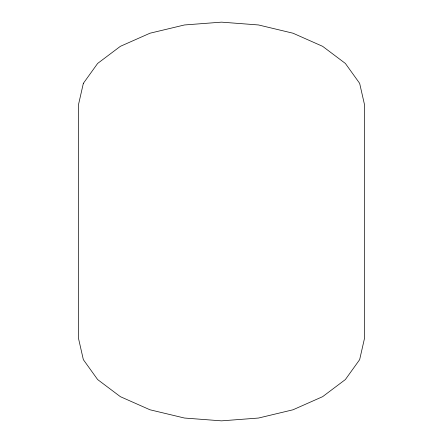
<?xml version="1.0" encoding="UTF-8"?>
<svg xmlns="http://www.w3.org/2000/svg" width="443" height="443" viewBox="0 0 443 443"><rect width="100%" height="100%" fill="white"/><g stroke="black" fill="none" stroke-linecap="round" stroke-linejoin="round"><path stroke-width="0.66" d="M83.35 83.35L78.477 104.725L78.477 338.275L83.35 359.65L97.637 379.562L120.369 396.668L149.989 409.786L184.482 418.037L221.5 420.85L258.518 418.037L293.011 409.786L322.631 396.668L345.363 379.562L359.65 359.65L364.523 338.275L364.523 104.725L359.65 83.35L345.363 63.438L322.631 46.332L293.011 33.214L258.518 24.963L221.5 22.15L184.482 24.963L149.989 33.214L120.369 46.332L97.637 63.438L83.35 83.35"/></g></svg>
